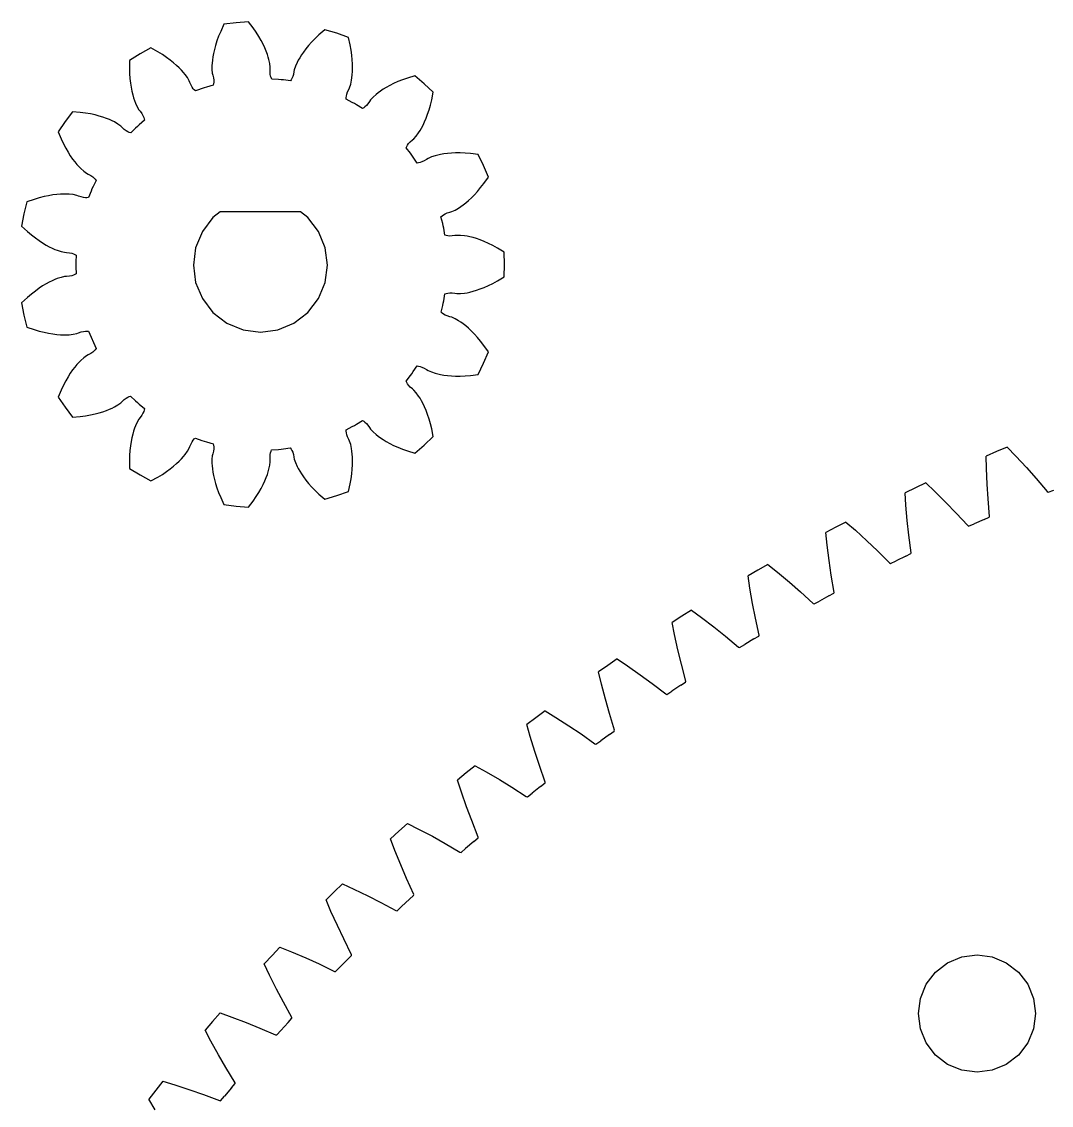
# Model space of a CAD drawing. Header units: millimetres. Extents: x -1110 to 413, y -747 to 380.
# Drawn here: x -691.88 to -650.72, y -312.09 to -268.79 of the extents above; entities that cross this region are included whole.
import ezdxf

# ---------------------------------------------------------------- set-up
doc = ezdxf.new("R2010")
doc.units = ezdxf.units.MM

msp = doc.modelspace()

# ---------------------------------------------------------------- linework, layer by layer
for p, q in [((-683.302, -268.836), (-683.793, -268.897)), ((-682.809, -268.794), (-683.302, -268.836)), ((-682.623, -269.043), (-682.809, -268.794)), ((-683.924, -269.18), (-684.005, -269.377)), ((-683.793, -268.897), (-683.924, -269.18)), ((-682.502, -269.219), (-682.623, -269.043)), ((-682.396, -269.387), (-682.502, -269.219)), ((-679.759, -269.114), (-679.994, -269.319)), ((-679.286, -269.258), (-679.759, -269.114)), ((-678.819, -269.42), (-679.286, -269.258)), ((-684.13, -269.74), (-684.175, -269.904)), ((-684.074, -269.563), (-684.13, -269.74)), ((-684.005, -269.377), (-684.074, -269.563)), ((-682.304, -269.548), (-682.396, -269.387)), ((-682.226, -269.699), (-682.304, -269.548)), ((-682.158, -269.844), (-682.226, -269.699)), ((-680.41, -269.747), (-680.518, -269.878)), ((-680.287, -269.609), (-680.41, -269.747)), ((-680.148, -269.466), (-680.287, -269.609)), ((-679.994, -269.319), (-680.148, -269.466)), ((-678.749, -269.724), (-678.819, -269.42)), ((-678.71, -269.933), (-678.749, -269.724)), ((-687.143, -270.084), (-687.566, -270.339)), ((-686.71, -269.845), (-687.143, -270.084)), ((-686.438, -269.997), (-686.71, -269.845)), ((-686.256, -270.108), (-686.438, -269.997)), ((-686.091, -270.219), (-686.256, -270.108)), ((-684.211, -270.06), (-684.238, -270.201)), ((-684.175, -269.904), (-684.211, -270.06)), ((-682.103, -269.977), (-682.158, -269.844)), ((-682.058, -270.099), (-682.103, -269.977)), ((-682.023, -270.209), (-682.058, -270.099)), ((-680.696, -270.125), (-680.765, -270.235)), ((-680.614, -270.006), (-680.696, -270.125)), ((-680.518, -269.878), (-680.614, -270.006)), ((-678.682, -270.13), (-678.71, -269.933)), ((-678.664, -270.314), (-678.682, -270.13)), ((-687.566, -270.339), (-687.571, -270.651)), ((-685.942, -270.328), (-686.091, -270.219)), ((-685.809, -270.434), (-685.942, -270.328)), ((-685.688, -270.54), (-685.809, -270.434)), ((-685.584, -270.638), (-685.688, -270.54)), ((-684.268, -270.445), (-684.274, -270.549)), ((-684.274, -270.549), (-684.274, -270.711)), ((-684.256, -270.33), (-684.268, -270.445)), ((-684.238, -270.201), (-684.256, -270.33)), ((-681.995, -270.31), (-682.023, -270.209)), ((-681.962, -270.469), (-681.995, -270.31)), ((-681.946, -270.611), (-681.962, -270.469)), ((-681.95, -270.687), (-681.946, -270.611)), ((-680.936, -270.576), (-680.981, -270.712)), ((-680.87, -270.428), (-680.936, -270.576)), ((-680.823, -270.336), (-680.87, -270.428)), ((-680.765, -270.235), (-680.823, -270.336)), ((-678.654, -270.484), (-678.664, -270.314)), ((-678.651, -270.644), (-678.654, -270.484)), ((-687.571, -270.651), (-687.565, -270.864)), ((-687.565, -270.864), (-687.552, -271.062)), ((-685.493, -270.732), (-685.584, -270.638)), ((-685.416, -270.818), (-685.493, -270.732)), ((-685.35, -270.899), (-685.416, -270.818)), ((-685.254, -271.03), (-685.35, -270.899)), ((-685.182, -271.153), (-685.254, -271.03)), ((-684.274, -270.711), (-684.26, -270.854)), ((-684.26, -270.854), (-684.24, -270.928)), ((-684.24, -270.928), (-684.215, -271.039)), ((-684.215, -271.039), (-684.204, -271.133)), ((-681.951, -270.801), (-681.95, -270.687)), ((-681.942, -270.896), (-681.951, -270.801)), ((-681.928, -270.972), (-681.942, -270.896)), ((-681.909, -271.03), (-681.928, -270.972)), ((-681.883, -271.086), (-681.909, -271.03)), ((-681.044, -270.99), (-681.074, -271.062)), ((-681.017, -270.9), (-681.044, -270.99)), ((-680.993, -270.788), (-681.017, -270.9)), ((-680.981, -270.712), (-680.993, -270.788)), ((-678.692, -271.136), (-678.676, -271.033)), ((-678.676, -271.033), (-678.663, -270.917)), ((-678.663, -270.917), (-678.655, -270.788)), ((-678.655, -270.788), (-678.651, -270.644)), ((-676.46, -271.046), (-676.661, -271.116)), ((-676.162, -270.953), (-676.46, -271.046)), ((-675.788, -271.277), (-676.162, -270.953)), ((-687.552, -271.062), (-687.532, -271.246)), ((-687.532, -271.246), (-687.506, -271.414)), ((-687.506, -271.414), (-687.476, -271.572)), ((-685.155, -271.225), (-685.182, -271.153)), ((-685.109, -271.33), (-685.155, -271.225)), ((-685.063, -271.412), (-685.109, -271.33)), ((-685.018, -271.477), (-685.063, -271.412)), ((-684.978, -271.522), (-685.018, -271.477)), ((-684.581, -271.434), (-684.931, -271.562)), ((-684.487, -271.405), (-684.581, -271.434)), ((-684.22, -271.327), (-684.487, -271.405)), ((-684.208, -271.272), (-684.22, -271.327)), ((-684.202, -271.211), (-684.208, -271.272)), ((-684.204, -271.133), (-684.202, -271.211)), ((-681.609, -271.102), (-681.883, -271.086)), ((-681.511, -271.112), (-681.609, -271.102)), ((-681.413, -271.123), (-681.511, -271.112)), ((-681.138, -271.161), (-681.413, -271.123)), ((-681.104, -271.115), (-681.138, -271.161)), ((-681.074, -271.062), (-681.104, -271.115)), ((-678.804, -271.499), (-678.769, -271.431)), ((-678.769, -271.431), (-678.726, -271.295)), ((-678.726, -271.295), (-678.692, -271.136)), ((-677.307, -271.421), (-677.429, -271.495)), ((-677.166, -271.343), (-677.307, -271.421)), ((-677.014, -271.266), (-677.166, -271.343)), ((-676.845, -271.19), (-677.014, -271.266)), ((-676.661, -271.116), (-676.845, -271.19)), ((-675.427, -271.615), (-675.788, -271.277)), ((-687.476, -271.572), (-687.442, -271.711)), ((-687.442, -271.711), (-687.407, -271.836)), ((-687.407, -271.836), (-687.37, -271.947)), ((-684.931, -271.562), (-684.978, -271.522)), ((-678.906, -271.829), (-678.899, -271.769)), ((-678.904, -271.891), (-678.906, -271.829)), ((-678.661, -272.017), (-678.904, -271.891)), ((-678.899, -271.769), (-678.882, -271.693)), ((-678.882, -271.693), (-678.851, -271.603)), ((-678.851, -271.603), (-678.804, -271.499)), ((-677.929, -271.916), (-677.971, -271.98)), ((-677.832, -271.81), (-677.929, -271.916)), ((-677.712, -271.701), (-677.832, -271.81)), ((-677.631, -271.637), (-677.712, -271.701)), ((-677.537, -271.568), (-677.631, -271.637)), ((-677.429, -271.495), (-677.537, -271.568)), ((-675.488, -271.921), (-675.427, -271.615)), ((-687.37, -271.947), (-687.334, -272.044)), ((-687.334, -272.044), (-687.267, -272.192)), ((-687.267, -272.192), (-687.197, -272.317)), ((-687.197, -272.317), (-687.148, -272.376)), ((-678.575, -272.066), (-678.661, -272.017)), ((-678.49, -272.115), (-678.575, -272.066)), ((-678.254, -272.262), (-678.49, -272.115)), ((-678.205, -272.234), (-678.254, -272.262)), ((-678.156, -272.198), (-678.205, -272.234)), ((-678.099, -272.144), (-678.156, -272.198)), ((-678.037, -272.073), (-678.099, -272.144)), ((-677.971, -271.98), (-678.037, -272.073)), ((-675.65, -272.495), (-675.592, -272.319)), ((-675.592, -272.319), (-675.537, -272.128)), ((-675.537, -272.128), (-675.488, -271.921)), ((-689.846, -272.392), (-690.144, -272.786)), ((-689.535, -272.42), (-689.846, -272.392)), ((-689.324, -272.447), (-689.535, -272.42)), ((-689.128, -272.481), (-689.324, -272.447)), ((-688.947, -272.521), (-689.128, -272.481)), ((-688.783, -272.564), (-688.947, -272.521)), ((-688.629, -272.611), (-688.783, -272.564)), ((-688.494, -272.658), (-688.629, -272.611)), ((-688.373, -272.707), (-688.494, -272.658)), ((-688.267, -272.754), (-688.373, -272.707)), ((-688.174, -272.801), (-688.267, -272.754)), ((-686.968, -272.733), (-687.181, -272.912)), ((-687.148, -272.376), (-687.081, -272.468)), ((-687.081, -272.468), (-687.032, -272.549)), ((-687.032, -272.549), (-686.999, -272.62)), ((-686.999, -272.62), (-686.98, -272.678)), ((-686.98, -272.678), (-686.968, -272.733)), ((-675.772, -272.802), (-675.71, -272.654)), ((-675.71, -272.654), (-675.65, -272.495)), ((-690.144, -272.786), (-690.427, -273.192)), ((-690.427, -273.192), (-690.304, -273.478)), ((-688.034, -272.883), (-688.174, -272.801)), ((-687.918, -272.966), (-688.034, -272.883)), ((-687.863, -273.02), (-687.918, -272.966)), ((-687.779, -273.097), (-687.863, -273.02)), ((-687.703, -273.154), (-687.779, -273.097)), ((-687.637, -273.194), (-687.703, -273.154)), ((-687.581, -273.219), (-687.637, -273.194)), ((-687.327, -273.044), (-687.522, -273.236)), ((-687.254, -272.978), (-687.327, -273.044)), ((-687.181, -272.912), (-687.254, -272.978)), ((-676.009, -273.234), (-675.953, -273.147)), ((-675.953, -273.147), (-675.895, -273.046)), ((-675.895, -273.046), (-675.834, -272.932)), ((-675.834, -272.932), (-675.772, -272.802)), ((-690.304, -273.478), (-690.213, -273.67)), ((-687.522, -273.236), (-687.581, -273.219)), ((-676.409, -273.666), (-676.345, -273.597)), ((-676.345, -273.597), (-676.26, -273.521)), ((-676.26, -273.521), (-676.2, -273.472)), ((-676.2, -273.472), (-676.105, -273.366)), ((-676.105, -273.366), (-676.009, -273.234)), ((-690.213, -273.67), (-690.12, -273.846)), ((-690.12, -273.846), (-690.026, -274.006)), ((-690.026, -274.006), (-689.935, -274.149)), ((-676.511, -273.837), (-676.487, -273.78)), ((-676.34, -274.052), (-676.511, -273.837)), ((-676.487, -273.78), (-676.457, -273.728)), ((-676.457, -273.728), (-676.409, -273.666)), ((-676.281, -274.131), (-676.34, -274.052)), ((-675.002, -274.076), (-675.13, -274.099)), ((-674.86, -274.058), (-675.002, -274.076)), ((-674.7, -274.044), (-674.86, -274.058)), ((-674.53, -274.036), (-674.7, -274.044)), ((-674.345, -274.035), (-674.53, -274.036)), ((-674.146, -274.043), (-674.345, -274.035)), ((-673.934, -274.06), (-674.146, -274.043)), ((-673.625, -274.097), (-673.934, -274.06)), ((-689.935, -274.149), (-689.843, -274.281)), ((-689.843, -274.281), (-689.755, -274.395)), ((-689.755, -274.395), (-689.672, -274.494)), ((-689.672, -274.494), (-689.594, -274.581)), ((-676.224, -274.211), (-676.281, -274.131)), ((-676.068, -274.441), (-676.224, -274.211)), ((-676.012, -274.435), (-676.068, -274.441)), ((-675.952, -274.422), (-676.012, -274.435)), ((-675.878, -274.397), (-675.952, -274.422)), ((-675.793, -274.357), (-675.878, -274.397)), ((-675.694, -274.299), (-675.793, -274.357)), ((-675.63, -274.257), (-675.694, -274.299)), ((-675.499, -274.2), (-675.63, -274.257)), ((-675.344, -274.15), (-675.499, -274.2)), ((-675.244, -274.123), (-675.344, -274.15)), ((-675.13, -274.099), (-675.244, -274.123)), ((-673.415, -274.544), (-673.625, -274.097)), ((-689.594, -274.581), (-689.521, -274.655)), ((-689.521, -274.655), (-689.4, -274.763)), ((-689.4, -274.763), (-689.285, -274.848)), ((-689.285, -274.848), (-689.217, -274.883)), ((-689.217, -274.883), (-689.118, -274.939)), ((-689.118, -274.939), (-689.04, -274.993)), ((-673.222, -275), (-673.415, -274.544)), ((-689.04, -274.993), (-688.981, -275.044)), ((-688.906, -275.135), (-689.028, -275.385)), ((-688.981, -275.044), (-688.94, -275.089)), ((-688.94, -275.089), (-688.906, -275.135)), ((-673.531, -275.424), (-673.402, -275.255)), ((-673.402, -275.255), (-673.222, -275)), ((-690.983, -275.784), (-691.175, -275.832)), ((-690.801, -275.746), (-690.983, -275.784)), ((-690.633, -275.718), (-690.801, -275.746)), ((-690.474, -275.699), (-690.633, -275.718)), ((-690.331, -275.688), (-690.474, -275.699)), ((-690.201, -275.683), (-690.331, -275.688)), ((-690.085, -275.683), (-690.201, -275.683)), ((-689.981, -275.688), (-690.085, -275.683)), ((-689.82, -275.705), (-689.981, -275.688)), ((-689.68, -275.734), (-689.82, -275.705)), ((-689.608, -275.762), (-689.68, -275.734)), ((-689.499, -275.797), (-689.608, -275.762)), ((-689.407, -275.819), (-689.499, -275.797)), ((-689.108, -275.565), (-689.208, -275.82)), ((-689.069, -275.475), (-689.108, -275.565)), ((-689.028, -275.385), (-689.069, -275.475)), ((-673.903, -275.834), (-673.783, -275.713)), ((-673.783, -275.713), (-673.659, -275.576)), ((-673.659, -275.576), (-673.531, -275.424)), ((-691.674, -275.994), (-691.787, -276.475)), ((-691.379, -275.893), (-691.674, -275.994)), ((-691.175, -275.832), (-691.379, -275.893)), ((-689.33, -275.828), (-689.407, -275.819)), ((-689.269, -275.829), (-689.33, -275.828)), ((-689.208, -275.82), (-689.269, -275.829)), ((-674.553, -276.323), (-674.413, -276.242)), ((-674.413, -276.242), (-674.326, -276.185)), ((-674.326, -276.185), (-674.231, -276.117)), ((-674.231, -276.117), (-674.129, -276.037)), ((-674.129, -276.037), (-674.02, -275.944)), ((-674.02, -275.944), (-673.903, -275.834)), ((-691.787, -276.475), (-691.88, -276.961)), ((-684.232, -276.623), (-684.657, -277.178)), ((-683.938, -276.398), (-684.232, -276.623)), ((-680.738, -276.398), (-683.938, -276.398)), ((-680.444, -276.623), (-680.738, -276.398)), ((-680.019, -277.178), (-680.444, -276.623)), ((-675.116, -276.589), (-675.071, -276.547)), ((-675.047, -276.855), (-675.116, -276.589)), ((-675.071, -276.547), (-675.022, -276.511)), ((-675.022, -276.511), (-674.954, -276.474)), ((-674.954, -276.474), (-674.866, -276.437)), ((-674.866, -276.437), (-674.758, -276.402)), ((-674.758, -276.402), (-674.684, -276.382)), ((-674.684, -276.382), (-674.553, -276.323)), ((-691.88, -276.961), (-691.651, -277.173)), ((-675.026, -276.951), (-675.047, -276.855)), ((-675.006, -277.047), (-675.026, -276.951)), ((-674.957, -277.321), (-675.006, -277.047)), ((-691.651, -277.173), (-691.49, -277.311)), ((-691.49, -277.311), (-691.333, -277.434)), ((-691.333, -277.434), (-691.183, -277.542)), ((-691.183, -277.542), (-691.041, -277.636)), ((-684.657, -277.178), (-684.925, -277.824)), ((-679.751, -277.824), (-680.019, -277.178)), ((-674.903, -277.339), (-674.957, -277.321)), ((-674.844, -277.351), (-674.903, -277.339)), ((-674.766, -277.358), (-674.844, -277.351)), ((-674.671, -277.356), (-674.766, -277.358)), ((-674.558, -277.343), (-674.671, -277.356)), ((-674.482, -277.331), (-674.558, -277.343)), ((-674.339, -277.332), (-674.482, -277.331)), ((-674.177, -277.349), (-674.339, -277.332)), ((-674.075, -277.366), (-674.177, -277.349)), ((-673.961, -277.39), (-674.075, -277.366)), ((-673.835, -277.421), (-673.961, -277.39)), ((-673.698, -277.462), (-673.835, -277.421)), ((-673.546, -277.514), (-673.698, -277.462)), ((-673.387, -277.576), (-673.546, -277.514)), ((-691.041, -277.636), (-690.903, -277.718)), ((-690.903, -277.718), (-690.777, -277.787)), ((-690.777, -277.787), (-690.661, -277.844)), ((-690.661, -277.844), (-690.554, -277.891)), ((-690.554, -277.891), (-690.457, -277.929)), ((-690.457, -277.929), (-690.303, -277.979)), ((-690.303, -277.979), (-690.163, -278.009)), ((-684.925, -277.824), (-685.016, -278.517)), ((-679.66, -278.517), (-679.751, -277.824)), ((-673.218, -277.651), (-673.387, -277.576)), ((-673.039, -277.739), (-673.218, -277.651)), ((-672.852, -277.84), (-673.039, -277.739)), ((-672.585, -278), (-672.852, -277.84)), ((-690.163, -278.009), (-690.086, -278.013)), ((-690.086, -278.013), (-689.973, -278.025)), ((-689.973, -278.025), (-689.88, -278.043)), ((-689.88, -278.043), (-689.805, -278.065)), ((-689.805, -278.065), (-689.75, -278.09)), ((-689.75, -278.09), (-689.7, -278.118)), ((-689.7, -278.118), (-689.71, -278.396)), ((-689.71, -278.396), (-689.71, -278.494)), ((-672.575, -278.494), (-672.585, -278)), ((-689.71, -278.494), (-689.71, -278.593)), ((-689.71, -278.593), (-689.697, -278.867)), ((-685.016, -278.517), (-684.925, -279.21)), ((-679.751, -279.21), (-679.66, -278.517)), ((-672.585, -278.989), (-672.575, -278.494)), ((-690.903, -279.271), (-691.041, -279.353)), ((-690.777, -279.202), (-690.903, -279.271)), ((-690.661, -279.145), (-690.777, -279.202)), ((-690.554, -279.098), (-690.661, -279.145)), ((-690.457, -279.06), (-690.554, -279.098)), ((-690.303, -279.01), (-690.457, -279.06)), ((-690.163, -278.979), (-690.303, -279.01)), ((-690.086, -278.975), (-690.163, -278.979)), ((-689.973, -278.964), (-690.086, -278.975)), ((-689.88, -278.946), (-689.973, -278.964)), ((-689.805, -278.924), (-689.88, -278.946)), ((-689.75, -278.899), (-689.805, -278.924)), ((-689.697, -278.867), (-689.75, -278.899)), ((-684.925, -279.21), (-684.657, -279.856)), ((-680.019, -279.856), (-679.751, -279.21)), ((-673.218, -279.338), (-673.039, -279.25)), ((-673.039, -279.25), (-672.852, -279.149)), ((-672.852, -279.149), (-672.585, -278.989)), ((-691.49, -279.678), (-691.651, -279.816)), ((-691.333, -279.555), (-691.49, -279.678)), ((-691.183, -279.447), (-691.333, -279.555)), ((-691.041, -279.353), (-691.183, -279.447)), ((-675.006, -279.942), (-674.961, -279.671)), ((-674.961, -279.671), (-674.903, -279.65)), ((-674.903, -279.65), (-674.844, -279.638)), ((-674.844, -279.638), (-674.766, -279.631)), ((-674.766, -279.631), (-674.671, -279.633)), ((-674.671, -279.633), (-674.558, -279.646)), ((-674.558, -279.646), (-674.482, -279.658)), ((-674.482, -279.658), (-674.339, -279.657)), ((-674.339, -279.657), (-674.177, -279.64)), ((-674.177, -279.64), (-674.075, -279.623)), ((-674.075, -279.623), (-673.961, -279.599)), ((-673.961, -279.599), (-673.835, -279.568)), ((-673.835, -279.568), (-673.698, -279.527)), ((-673.698, -279.527), (-673.546, -279.475)), ((-673.546, -279.475), (-673.387, -279.413)), ((-673.387, -279.413), (-673.218, -279.338)), ((-691.651, -279.816), (-691.88, -280.028)), ((-691.88, -280.028), (-691.787, -280.514)), ((-684.657, -279.856), (-684.232, -280.411)), ((-680.444, -280.411), (-680.019, -279.856)), ((-675.114, -280.404), (-675.047, -280.134)), ((-675.047, -280.134), (-675.026, -280.038)), ((-675.026, -280.038), (-675.006, -279.942)), ((-691.787, -280.514), (-691.674, -280.995)), ((-684.232, -280.411), (-683.677, -280.837)), ((-680.999, -280.837), (-680.444, -280.411)), ((-675.071, -280.442), (-675.114, -280.404)), ((-675.022, -280.477), (-675.071, -280.442)), ((-674.954, -280.515), (-675.022, -280.477)), ((-674.866, -280.552), (-674.954, -280.515)), ((-674.758, -280.587), (-674.866, -280.552)), ((-691.674, -280.995), (-691.379, -281.096)), ((-683.677, -280.837), (-683.031, -281.104)), ((-681.645, -281.104), (-680.999, -280.837)), ((-674.684, -280.606), (-674.758, -280.587)), ((-674.553, -280.665), (-674.684, -280.606)), ((-674.413, -280.746), (-674.553, -280.665)), ((-674.326, -280.804), (-674.413, -280.746)), ((-674.231, -280.872), (-674.326, -280.804)), ((-674.129, -280.952), (-674.231, -280.872)), ((-674.02, -281.045), (-674.129, -280.952)), ((-691.379, -281.096), (-691.175, -281.156)), ((-691.175, -281.156), (-690.983, -281.205)), ((-690.983, -281.205), (-690.801, -281.243)), ((-690.801, -281.243), (-690.633, -281.271)), ((-690.633, -281.271), (-690.474, -281.29)), ((-690.474, -281.29), (-690.331, -281.301)), ((-690.331, -281.301), (-690.201, -281.306)), ((-690.201, -281.306), (-690.085, -281.306)), ((-690.085, -281.306), (-689.981, -281.301)), ((-689.981, -281.301), (-689.82, -281.284)), ((-689.82, -281.284), (-689.68, -281.255)), ((-689.68, -281.255), (-689.608, -281.227)), ((-689.608, -281.227), (-689.499, -281.192)), ((-689.499, -281.192), (-689.407, -281.17)), ((-689.407, -281.17), (-689.33, -281.16)), ((-689.33, -281.16), (-689.269, -281.16)), ((-689.269, -281.16), (-689.213, -281.166)), ((-689.213, -281.166), (-688.905, -281.849)), ((-683.031, -281.104), (-682.338, -281.195)), ((-682.338, -281.195), (-681.645, -281.104)), ((-673.903, -281.154), (-674.02, -281.045)), ((-673.783, -281.275), (-673.903, -281.154)), ((-673.659, -281.413), (-673.783, -281.275)), ((-673.531, -281.565), (-673.659, -281.413)), ((-688.905, -281.849), (-688.94, -281.9)), ((-673.402, -281.734), (-673.531, -281.565)), ((-673.222, -281.989), (-673.402, -281.734)), ((-689.4, -282.226), (-689.521, -282.334)), ((-689.285, -282.141), (-689.4, -282.226)), ((-689.217, -282.106), (-689.285, -282.141)), ((-689.118, -282.05), (-689.217, -282.106)), ((-689.04, -281.995), (-689.118, -282.05)), ((-688.981, -281.944), (-689.04, -281.995)), ((-688.94, -281.9), (-688.981, -281.944)), ((-673.415, -282.445), (-673.222, -281.989)), ((-689.843, -282.708), (-689.935, -282.839)), ((-689.755, -282.594), (-689.843, -282.708)), ((-689.672, -282.494), (-689.755, -282.594)), ((-689.594, -282.408), (-689.672, -282.494)), ((-689.521, -282.334), (-689.594, -282.408)), ((-676.224, -282.778), (-676.073, -282.549)), ((-676.073, -282.549), (-676.012, -282.553)), ((-676.012, -282.553), (-675.952, -282.566)), ((-675.952, -282.566), (-675.878, -282.592)), ((-675.878, -282.592), (-675.793, -282.632)), ((-675.793, -282.632), (-675.694, -282.69)), ((-675.694, -282.69), (-675.63, -282.732)), ((-675.63, -282.732), (-675.499, -282.789)), ((-673.625, -282.892), (-673.415, -282.445)), ((-690.12, -283.143), (-690.213, -283.319)), ((-690.026, -282.983), (-690.12, -283.143)), ((-689.935, -282.839), (-690.026, -282.983)), ((-676.511, -283.156), (-676.34, -282.937)), ((-676.487, -283.208), (-676.511, -283.156)), ((-676.34, -282.937), (-676.281, -282.858)), ((-676.281, -282.858), (-676.224, -282.778)), ((-675.499, -282.789), (-675.344, -282.839)), ((-675.344, -282.839), (-675.244, -282.866)), ((-675.244, -282.866), (-675.13, -282.89)), ((-675.13, -282.89), (-675.002, -282.912)), ((-675.002, -282.912), (-674.86, -282.931)), ((-674.86, -282.931), (-674.7, -282.945)), ((-674.7, -282.945), (-674.53, -282.953)), ((-674.53, -282.953), (-674.345, -282.954)), ((-674.345, -282.954), (-674.146, -282.946)), ((-674.146, -282.946), (-673.934, -282.929)), ((-673.934, -282.929), (-673.625, -282.892)), ((-690.304, -283.511), (-690.427, -283.797)), ((-690.213, -283.319), (-690.304, -283.511)), ((-676.457, -283.261), (-676.487, -283.208)), ((-676.409, -283.323), (-676.457, -283.261)), ((-676.345, -283.392), (-676.409, -283.323)), ((-676.26, -283.468), (-676.345, -283.392)), ((-676.2, -283.516), (-676.26, -283.468)), ((-676.105, -283.623), (-676.2, -283.516)), ((-690.427, -283.797), (-690.144, -284.203)), ((-688.034, -284.106), (-687.918, -284.023)), ((-687.918, -284.023), (-687.863, -283.969)), ((-687.863, -283.969), (-687.779, -283.892)), ((-687.779, -283.892), (-687.703, -283.835)), ((-687.703, -283.835), (-687.637, -283.795)), ((-687.637, -283.795), (-687.581, -283.769)), ((-687.581, -283.769), (-687.527, -283.752)), ((-687.527, -283.752), (-687.327, -283.945)), ((-687.327, -283.945), (-687.254, -284.011)), ((-687.254, -284.011), (-687.181, -284.076)), ((-676.009, -283.754), (-676.105, -283.623)), ((-675.953, -283.842), (-676.009, -283.754)), ((-675.895, -283.942), (-675.953, -283.842)), ((-675.834, -284.057), (-675.895, -283.942)), ((-690.144, -284.203), (-689.846, -284.597)), ((-689.128, -284.508), (-688.947, -284.468)), ((-688.947, -284.468), (-688.783, -284.425)), ((-688.783, -284.425), (-688.629, -284.378)), ((-688.629, -284.378), (-688.494, -284.33)), ((-688.494, -284.33), (-688.373, -284.282)), ((-688.373, -284.282), (-688.267, -284.234)), ((-688.267, -284.234), (-688.174, -284.188)), ((-688.174, -284.188), (-688.034, -284.106)), ((-687.181, -284.076), (-686.969, -284.251)), ((-687.032, -284.44), (-687.081, -284.52)), ((-686.999, -284.369), (-687.032, -284.44)), ((-686.98, -284.311), (-686.999, -284.369)), ((-686.969, -284.251), (-686.98, -284.311)), ((-675.772, -284.187), (-675.834, -284.057)), ((-675.71, -284.335), (-675.772, -284.187)), ((-675.65, -284.494), (-675.71, -284.335)), ((-689.846, -284.597), (-689.535, -284.569)), ((-689.535, -284.569), (-689.324, -284.542)), ((-689.324, -284.542), (-689.128, -284.508)), ((-687.267, -284.796), (-687.334, -284.945)), ((-687.197, -284.672), (-687.267, -284.796)), ((-687.148, -284.612), (-687.197, -284.672)), ((-687.081, -284.52), (-687.148, -284.612)), ((-678.575, -284.923), (-678.49, -284.874)), ((-678.49, -284.874), (-678.259, -284.726)), ((-678.259, -284.726), (-678.205, -284.755)), ((-678.205, -284.755), (-678.156, -284.791)), ((-678.156, -284.791), (-678.099, -284.844)), ((-678.099, -284.844), (-678.037, -284.916)), ((-675.592, -284.67), (-675.65, -284.494)), ((-675.537, -284.861), (-675.592, -284.67)), ((-675.488, -285.068), (-675.537, -284.861)), ((-687.442, -285.277), (-687.476, -285.417)), ((-687.407, -285.152), (-687.442, -285.277)), ((-687.37, -285.042), (-687.407, -285.152)), ((-687.334, -284.945), (-687.37, -285.042)), ((-678.906, -285.103), (-678.661, -284.972)), ((-678.906, -285.16), (-678.906, -285.103)), ((-678.899, -285.22), (-678.906, -285.16)), ((-678.882, -285.296), (-678.899, -285.22)), ((-678.851, -285.386), (-678.882, -285.296)), ((-678.661, -284.972), (-678.575, -284.923)), ((-678.037, -284.916), (-677.971, -285.009)), ((-677.971, -285.009), (-677.929, -285.073)), ((-677.929, -285.073), (-677.832, -285.179)), ((-677.832, -285.179), (-677.712, -285.287)), ((-677.712, -285.287), (-677.631, -285.352)), ((-675.427, -285.374), (-675.488, -285.068)), ((-687.532, -285.743), (-687.552, -285.927)), ((-687.506, -285.574), (-687.532, -285.743)), ((-687.476, -285.417), (-687.506, -285.574)), ((-685.182, -285.835), (-685.155, -285.764)), ((-685.155, -285.764), (-685.109, -285.659)), ((-685.109, -285.659), (-685.063, -285.576)), ((-685.063, -285.576), (-685.018, -285.512)), ((-685.018, -285.512), (-684.978, -285.467)), ((-684.978, -285.467), (-684.936, -285.429)), ((-684.936, -285.429), (-684.674, -285.524)), ((-684.674, -285.524), (-684.581, -285.555)), ((-684.581, -285.555), (-684.487, -285.584)), ((-684.487, -285.584), (-684.223, -285.657)), ((-684.223, -285.657), (-684.208, -285.717)), ((-684.208, -285.717), (-684.202, -285.777)), ((-678.804, -285.49), (-678.851, -285.386)), ((-678.769, -285.558), (-678.804, -285.49)), ((-678.726, -285.694), (-678.769, -285.558)), ((-678.692, -285.853), (-678.726, -285.694)), ((-677.631, -285.352), (-677.537, -285.421)), ((-677.537, -285.421), (-677.429, -285.493)), ((-677.429, -285.493), (-677.307, -285.568)), ((-677.307, -285.568), (-677.166, -285.646)), ((-677.166, -285.646), (-677.014, -285.722)), ((-677.014, -285.722), (-676.845, -285.799)), ((-676.162, -286.035), (-675.788, -285.712)), ((-675.788, -285.712), (-675.427, -285.374)), ((-687.565, -286.125), (-687.571, -286.338)), ((-687.552, -285.927), (-687.565, -286.125)), ((-685.493, -286.257), (-685.416, -286.171)), ((-685.416, -286.171), (-685.35, -286.09)), ((-685.35, -286.09), (-685.254, -285.959)), ((-685.254, -285.959), (-685.182, -285.835)), ((-684.26, -286.135), (-684.274, -286.277)), ((-684.24, -286.061), (-684.26, -286.135)), ((-684.215, -285.949), (-684.24, -286.061)), ((-684.204, -285.856), (-684.215, -285.949)), ((-684.202, -285.777), (-684.204, -285.856)), ((-681.951, -286.187), (-681.942, -286.093)), ((-681.95, -286.301), (-681.951, -286.187)), ((-681.942, -286.093), (-681.928, -286.017)), ((-681.928, -286.017), (-681.909, -285.959)), ((-681.909, -285.959), (-681.886, -285.907)), ((-681.886, -285.907), (-681.609, -285.887)), ((-681.609, -285.887), (-681.511, -285.877)), ((-681.511, -285.877), (-681.413, -285.866)), ((-681.413, -285.866), (-681.142, -285.825)), ((-681.142, -285.825), (-681.104, -285.874)), ((-681.104, -285.874), (-681.074, -285.927)), ((-681.074, -285.927), (-681.044, -285.999)), ((-681.044, -285.999), (-681.017, -286.089)), ((-681.017, -286.089), (-680.993, -286.201)), ((-680.993, -286.201), (-680.981, -286.277)), ((-678.676, -285.956), (-678.692, -285.853)), ((-678.663, -286.071), (-678.676, -285.956)), ((-678.655, -286.201), (-678.663, -286.071)), ((-678.651, -286.344), (-678.655, -286.201)), ((-676.845, -285.799), (-676.661, -285.872)), ((-676.661, -285.872), (-676.46, -285.943)), ((-676.46, -285.943), (-676.162, -286.035)), ((-652.904, -285.972), (-653.324, -286.15)), ((-653.311, -286.649), (-653.324, -286.15)), ((-652.482, -285.796), (-652.904, -285.972)), ((-652.482, -285.796), (-652.135, -286.155)), ((-652.135, -286.155), (-651.712, -286.61)), ((-687.571, -286.338), (-687.566, -286.65)), ((-685.942, -286.661), (-685.809, -286.555)), ((-685.809, -286.555), (-685.688, -286.449)), ((-685.688, -286.449), (-685.584, -286.351)), ((-685.584, -286.351), (-685.493, -286.257)), ((-684.274, -286.277), (-684.274, -286.44)), ((-684.274, -286.44), (-684.268, -286.543)), ((-684.268, -286.543), (-684.256, -286.659)), ((-681.995, -286.679), (-681.962, -286.52)), ((-681.962, -286.52), (-681.946, -286.378)), ((-681.946, -286.378), (-681.95, -286.301)), ((-680.981, -286.277), (-680.936, -286.413)), ((-680.936, -286.413), (-680.87, -286.561)), ((-680.87, -286.561), (-680.823, -286.653)), ((-678.664, -286.675), (-678.654, -286.505)), ((-678.654, -286.505), (-678.651, -286.344)), ((-651.712, -286.61), (-651.32, -287.048)), ((-687.566, -286.65), (-687.143, -286.905)), ((-687.143, -286.905), (-686.71, -287.144)), ((-686.71, -287.144), (-686.438, -286.992)), ((-686.438, -286.992), (-686.256, -286.881)), ((-686.256, -286.881), (-686.091, -286.77)), ((-686.091, -286.77), (-685.942, -286.661)), ((-684.256, -286.659), (-684.238, -286.788)), ((-684.238, -286.788), (-684.211, -286.929)), ((-684.211, -286.929), (-684.175, -287.085)), ((-682.158, -287.145), (-682.103, -287.012)), ((-682.103, -287.012), (-682.058, -286.89)), ((-682.058, -286.89), (-682.023, -286.779)), ((-682.023, -286.779), (-681.995, -286.679)), ((-680.823, -286.653), (-680.765, -286.754)), ((-680.765, -286.754), (-680.696, -286.864)), ((-680.696, -286.864), (-680.614, -286.982)), ((-680.614, -286.982), (-680.518, -287.111)), ((-678.749, -287.265), (-678.71, -287.056)), ((-678.71, -287.056), (-678.682, -286.859)), ((-678.682, -286.859), (-678.664, -286.675)), ((-653.282, -287.27), (-653.311, -286.649)), ((-651.32, -287.048), (-650.878, -287.567)), ((-684.175, -287.085), (-684.13, -287.249)), ((-684.13, -287.249), (-684.074, -287.426)), ((-684.074, -287.426), (-684.005, -287.612)), ((-682.396, -287.602), (-682.304, -287.441)), ((-682.304, -287.441), (-682.226, -287.29)), ((-682.226, -287.29), (-682.158, -287.145)), ((-680.518, -287.111), (-680.41, -287.242)), ((-680.41, -287.242), (-680.287, -287.38)), ((-680.287, -287.38), (-680.148, -287.523)), ((-678.819, -287.569), (-678.749, -287.265)), ((-656.15, -287.417), (-656.563, -287.613)), ((-655.736, -287.224), (-656.15, -287.417)), ((-655.736, -287.224), (-655.374, -287.568)), ((-653.243, -287.856), (-653.282, -287.27)), ((-684.005, -287.612), (-683.924, -287.809)), ((-683.924, -287.809), (-683.793, -288.092)), ((-682.623, -287.946), (-682.502, -287.77)), ((-682.502, -287.77), (-682.396, -287.602)), ((-680.148, -287.523), (-679.994, -287.669)), ((-679.994, -287.669), (-679.759, -287.875)), ((-679.759, -287.875), (-679.286, -287.731)), ((-679.286, -287.731), (-678.819, -287.569)), ((-656.528, -288.111), (-656.563, -287.613)), ((-655.374, -287.568), (-654.932, -288.004)), ((-653.183, -288.562), (-653.243, -287.856)), ((-650.878, -287.567), (-650.842, -287.593)), ((-650.842, -287.593), (-650.617, -287.508)), ((-683.793, -288.092), (-683.302, -288.153)), ((-683.302, -288.153), (-682.809, -288.195)), ((-682.809, -288.195), (-682.623, -287.946)), ((-656.474, -288.73), (-656.528, -288.111)), ((-654.932, -288.004), (-654.523, -288.426)), ((-658.927, -288.787), (-659.333, -288.997)), ((-658.927, -288.787), (-658.552, -289.115)), ((-656.41, -289.314), (-656.474, -288.73)), ((-654.523, -288.426), (-654.059, -288.926)), ((-653.407, -288.68), (-653.801, -288.856)), ((-653.407, -288.68), (-653.198, -288.589)), ((-653.198, -288.589), (-653.183, -288.562)), ((-659.333, -288.997), (-659.737, -289.21)), ((-659.682, -289.706), (-659.737, -289.21)), ((-658.552, -289.115), (-658.092, -289.533)), ((-654.059, -288.926), (-654.022, -288.95)), ((-654.022, -288.95), (-653.801, -288.856)), ((-658.092, -289.533), (-657.665, -289.937)), ((-656.32, -290.016), (-656.41, -289.314)), ((-659.601, -290.322), (-659.682, -289.706)), ((-657.665, -289.937), (-657.18, -290.417)), ((-656.539, -290.144), (-656.334, -290.044)), ((-656.334, -290.044), (-656.32, -290.016)), ((-662.05, -290.482), (-662.447, -290.709)), ((-662.05, -290.482), (-661.661, -290.794)), ((-659.513, -290.903), (-659.601, -290.322)), ((-657.18, -290.417), (-657.142, -290.44)), ((-657.142, -290.44), (-656.925, -290.336)), ((-656.539, -290.144), (-656.925, -290.336)), ((-662.447, -290.709), (-662.842, -290.939)), ((-662.766, -291.432), (-662.842, -290.939)), ((-661.661, -290.794), (-661.184, -291.192)), ((-659.394, -291.601), (-659.513, -290.903)), ((-661.184, -291.192), (-660.741, -291.578)), ((-662.659, -292.044), (-662.766, -291.432)), ((-660.741, -291.578), (-660.237, -292.038)), ((-659.607, -291.738), (-659.985, -291.946)), ((-659.607, -291.738), (-659.407, -291.629)), ((-659.407, -291.629), (-659.394, -291.601)), ((-662.547, -292.621), (-662.659, -292.044)), ((-660.237, -292.038), (-660.198, -292.059)), ((-660.198, -292.059), (-659.985, -291.946)), ((-665.486, -292.55), (-665.871, -292.796)), ((-665.1, -292.306), (-665.486, -292.55)), ((-665.1, -292.306), (-664.698, -292.602)), ((-664.698, -292.602), (-664.205, -292.98)), ((-662.399, -293.313), (-662.547, -292.621)), ((-665.775, -293.285), (-665.871, -292.796)), ((-664.205, -292.98), (-663.745, -293.347)), ((-665.643, -293.893), (-665.775, -293.285)), ((-663.745, -293.347), (-663.223, -293.785)), ((-662.606, -293.459), (-662.975, -293.683)), ((-662.606, -293.459), (-662.41, -293.342)), ((-662.41, -293.342), (-662.399, -293.313)), ((-665.506, -294.464), (-665.643, -293.893)), ((-663.223, -293.785), (-663.183, -293.804)), ((-663.183, -293.804), (-662.975, -293.683)), ((-668.07, -294.257), (-668.446, -294.516)), ((-668.07, -294.257), (-667.656, -294.535)), ((-668.446, -294.516), (-668.821, -294.778)), ((-668.703, -295.263), (-668.821, -294.778)), ((-667.656, -294.535), (-667.148, -294.892)), ((-665.33, -295.15), (-665.506, -294.464)), ((-668.546, -295.864), (-668.703, -295.263)), ((-667.148, -294.892), (-666.673, -295.24)), ((-666.673, -295.24), (-666.133, -295.655)), ((-665.53, -295.304), (-665.34, -295.179)), ((-665.34, -295.179), (-665.33, -295.15)), ((-666.133, -295.655), (-666.092, -295.673)), ((-666.092, -295.673), (-665.89, -295.543)), ((-665.53, -295.304), (-665.89, -295.543)), ((-668.386, -296.43), (-668.546, -295.864)), ((-670.956, -296.33), (-671.321, -296.605)), ((-670.956, -296.33), (-670.531, -296.591)), ((-670.531, -296.591), (-670.008, -296.926)), ((-668.181, -297.108), (-668.386, -296.43)), ((-671.321, -296.605), (-671.684, -296.882)), ((-671.547, -297.362), (-671.684, -296.882)), ((-670.008, -296.926), (-669.519, -297.254)), ((-671.365, -297.956), (-671.547, -297.362)), ((-669.519, -297.254), (-668.962, -297.646)), ((-668.375, -297.27), (-668.724, -297.524)), ((-668.375, -297.27), (-668.189, -297.137)), ((-668.189, -297.137), (-668.181, -297.108)), ((-668.962, -297.646), (-668.92, -297.662)), ((-668.92, -297.662), (-668.724, -297.524)), ((-671.18, -298.515), (-671.365, -297.956)), ((-673.753, -298.522), (-674.106, -298.812)), ((-673.753, -298.522), (-673.317, -298.765)), ((-670.947, -299.183), (-671.18, -298.515)), ((-674.106, -298.812), (-674.457, -299.104)), ((-674.3, -299.578), (-674.457, -299.104)), ((-673.317, -298.765), (-672.78, -299.078)), ((-672.78, -299.078), (-672.279, -299.385)), ((-670.955, -299.213), (-670.947, -299.183)), ((-674.093, -300.164), (-674.3, -299.578)), ((-672.279, -299.385), (-671.705, -299.754)), ((-671.663, -299.768), (-671.472, -299.621)), ((-671.134, -299.353), (-671.472, -299.621)), ((-671.134, -299.353), (-670.955, -299.213)), ((-671.705, -299.754), (-671.663, -299.768)), ((-673.885, -300.714), (-674.093, -300.164)), ((-676.455, -300.829), (-676.796, -301.134)), ((-676.455, -300.829), (-676.01, -301.054)), ((-673.624, -301.372), (-673.885, -300.714)), ((-676.796, -301.134), (-677.134, -301.441)), ((-676.01, -301.054), (-675.46, -301.344)), ((-675.46, -301.344), (-674.946, -301.63)), ((-676.957, -301.907), (-677.134, -301.441)), ((-674.946, -301.63), (-674.358, -301.974)), ((-673.804, -301.55), (-674.131, -301.832)), ((-673.804, -301.55), (-673.631, -301.402)), ((-673.631, -301.402), (-673.624, -301.372)), ((-676.726, -302.484), (-676.957, -301.907)), ((-674.358, -301.974), (-674.315, -301.987)), ((-674.315, -301.987), (-674.131, -301.832)), ((-676.496, -303.025), (-676.726, -302.484)), ((-676.208, -303.672), (-676.496, -303.025)), ((-679.059, -303.248), (-679.386, -303.567)), ((-679.059, -303.248), (-678.604, -303.454)), ((-678.604, -303.454), (-678.043, -303.721)), ((-679.386, -303.567), (-679.712, -303.887)), ((-679.515, -304.346), (-679.712, -303.887)), ((-678.043, -303.721), (-677.518, -303.985)), ((-676.38, -303.857), (-676.694, -304.153)), ((-676.38, -303.857), (-676.213, -303.702)), ((-676.213, -303.702), (-676.208, -303.672)), ((-679.26, -304.913), (-679.515, -304.346)), ((-677.518, -303.985), (-676.915, -304.304)), ((-676.915, -304.304), (-676.872, -304.315)), ((-676.872, -304.315), (-676.694, -304.153)), ((-679.007, -305.444), (-679.26, -304.913)), ((-678.692, -306.077), (-679.007, -305.444)), ((-681.872, -306.106), (-682.184, -306.44)), ((-681.559, -305.773), (-681.872, -306.106)), ((-681.559, -305.773), (-681.096, -305.96)), ((-681.096, -305.96), (-680.524, -306.203)), ((-678.856, -306.27), (-678.696, -306.108)), ((-678.696, -306.108), (-678.692, -306.077)), ((-654.295, -306.164), (-653.688, -306.084)), ((-653.688, -306.084), (-653.082, -306.164)), ((-681.969, -306.89), (-682.184, -306.44)), ((-680.524, -306.203), (-679.988, -306.445)), ((-679.988, -306.445), (-679.373, -306.739)), ((-678.856, -306.27), (-679.158, -306.578)), ((-655.346, -306.771), (-654.861, -306.398)), ((-654.861, -306.398), (-654.295, -306.164)), ((-653.082, -306.164), (-652.516, -306.398)), ((-652.516, -306.398), (-652.031, -306.771)), ((-681.69, -307.445), (-681.969, -306.89)), ((-679.373, -306.739), (-679.329, -306.748)), ((-679.329, -306.748), (-679.158, -306.578)), ((-655.719, -307.256), (-655.346, -306.771)), ((-652.031, -306.771), (-651.658, -307.256)), ((-655.953, -307.822), (-655.719, -307.256)), ((-651.658, -307.256), (-651.424, -307.822)), ((-681.415, -307.965), (-681.69, -307.445)), ((-656.033, -308.428), (-655.953, -307.822)), ((-651.424, -307.822), (-651.344, -308.428)), ((-681.074, -308.585), (-681.415, -307.965)), ((-683.95, -308.401), (-684.25, -308.746)), ((-683.95, -308.401), (-683.48, -308.568)), ((-683.48, -308.568), (-682.899, -308.787)), ((-681.23, -308.784), (-681.076, -308.616)), ((-681.076, -308.616), (-681.074, -308.585)), ((-655.953, -309.035), (-656.033, -308.428)), ((-651.344, -308.428), (-651.424, -309.035)), ((-684.25, -308.746), (-684.548, -309.093)), ((-684.314, -309.534), (-684.548, -309.093)), ((-682.899, -308.787), (-682.353, -309.006)), ((-682.353, -309.006), (-681.726, -309.274)), ((-681.682, -309.281), (-681.519, -309.105)), ((-681.23, -308.784), (-681.519, -309.105)), ((-655.719, -309.6), (-655.953, -309.035)), ((-651.424, -309.035), (-651.658, -309.6)), ((-684.012, -310.077), (-684.314, -309.534)), ((-681.726, -309.274), (-681.682, -309.281)), ((-655.346, -310.086), (-655.719, -309.6)), ((-651.658, -309.6), (-652.031, -310.086)), ((-683.716, -310.585), (-684.012, -310.077)), ((-654.861, -310.458), (-655.346, -310.086)), ((-652.031, -310.086), (-652.516, -310.458)), ((-683.349, -311.19), (-683.716, -310.585)), ((-654.295, -310.693), (-654.861, -310.458)), ((-653.688, -310.772), (-654.295, -310.693)), ((-653.082, -310.693), (-653.688, -310.772)), ((-652.516, -310.458), (-653.082, -310.693)), ((-686.23, -311.127), (-686.515, -311.484)), ((-686.23, -311.127), (-685.754, -311.274)), ((-685.754, -311.274), (-685.163, -311.469)), ((-683.496, -311.396), (-683.35, -311.221)), ((-683.35, -311.221), (-683.349, -311.19)), ((-686.515, -311.484), (-686.798, -311.843)), ((-685.163, -311.469), (-684.609, -311.665)), ((-684.609, -311.665), (-683.971, -311.906)), ((-683.927, -311.911), (-683.771, -311.728)), ((-683.496, -311.396), (-683.771, -311.728)), ((-686.546, -312.274), (-686.798, -311.843)), ((-683.971, -311.906), (-683.927, -311.911))]:
    msp.add_line(p, q)

doc.saveas('drawing.dxf')
